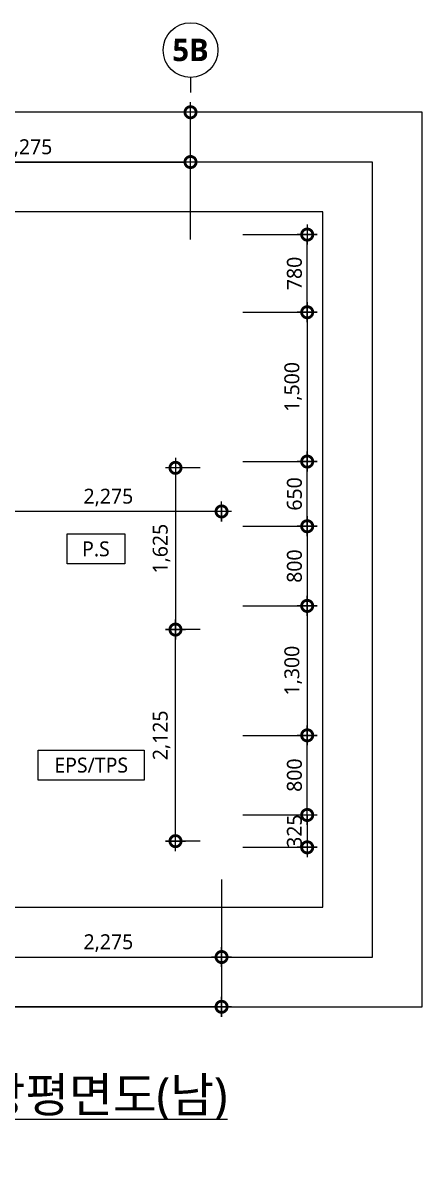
# Model space of a CAD drawing. Header units: millimetres. Extents: x 2213 to 82676, y 1050 to 28650.
# Drawn here: x 53577 to 57591, y 2173 to 13561 of the extents above; entities that cross this region are included whole.
import ezdxf
from ezdxf.enums import TextEntityAlignment as Align

# ---------------------------------------------------------------- set-up
doc = ezdxf.new("R2010")
doc.units = ezdxf.units.MM
doc.header["$LTSCALE"] = 200
doc.header["$PDMODE"] = 3
doc.layers.get('Defpoints').update_dxf_attribs({"color": 137})
doc.layers.add('02Waste', color=171, linetype='Continuous', plot=False)
for name, color, linetype in [('DIM', 7, 'Continuous'), ('SYM', 6, 'Continuous'), ('SYM-BUB', 3, 'Continuous'), ('TEXT', 3, 'Continuous')]:
    doc.layers.add(name, color=color, linetype=linetype)
doc.styles.add('맑은고딕', font='malgun.ttf')
doc.styles.add('맑은고딕B', font='malgunbd.ttf')
doc.styles.add('스타일1', font='malgun.ttf')
doc.dimstyles.new('CJA-50', dxfattribs={"dimscale": 50, "dimtxt": 3, "dimasz": 1, "dimexe": 2, "dimexo": 3, "dimgap": 1, "dimtad": 1, "dimdec": 0, "dimzin": 1, "dimdsep": 46, "dimlunit": 6, "dimtxsty": '스타일1', "dimblk": 'GAUN-DOT', "dimcen": -2, "dimdle": 2, "dimclrd": 256, "dimclre": 256, "dimclrt": 3, "dimadec": 0, "dimazin": 0, "dimtfac": 1, "dimtdec": 0, "dimtix": 1, "dimtmove": 2, "dimatfit": 3, "dimldrblk": 'DOTSMALL', "dimfxl": 1, "dimtolj": 1, "dimtzin": 1, "dimarcsym": 0})

# ---------------------------------------------------------------- blocks, each defined once
blk = doc.blocks.new('GAUN-DOT')
at = {"linetype": 'ByBlock'}
for p, q in [((2, 0), (-2, 0)), ((0, -2), (0, 2))]:
    blk.add_line(p, q, dxfattribs=at)
at = {"const_width": 2.25}
blk.add_lwpolyline([(0, 0.28125, 1), (0, -0.28125, 1)], format="xyb", close=True, dxfattribs=at)
blk = doc.blocks.new('*D176')
at = {"layer": 'Defpoints', "color": 0, "transparency": 16777216}
for p in [(48800, 12661), (48800, 11233), (55263, 11233)]:
    blk.add_point(p, dxfattribs=at)
at = {"layer": 'DIM', "lineweight": -2, "transparency": 16777216}
for p, q in [((48800, 11383), (48800, 12761)), ((55263, 11383), (55263, 12761)), ((55213, 12661), (48850, 12661))]:
    blk.add_line(p, q, dxfattribs=at)
at = {"layer": 'DIM', "lineweight": -2, "transparency": 16777216, "xscale": 50, "yscale": 50, "zscale": 50, "rotation": 180}
blk.add_blockref('GAUN-DOT', (48800, 12661), dxfattribs=at)
at = {"layer": 'DIM', "lineweight": -2, "transparency": 16777216, "xscale": 50, "yscale": 50, "zscale": 50}
blk.add_blockref('GAUN-DOT', (55263, 12661), dxfattribs=at)
at = {"layer": 'DIM', "color": 3, "transparency": 16777216, "insert": (52032, 12801), "char_height": 150, "attachment_point": 5, "style": '맑은고딕'}
blk.add_mtext('\\A1;6,463', dxfattribs=at)
blk = doc.blocks.new('_DotSmall')
at = {"layer": 'DIM'}
h = blk.add_hatch(color=256, dxfattribs=at)
edge = h.paths.add_edge_path()
edge.add_arc((0, 0), 0.2, 0, 360)
at = {"layer": 'DIM', "linetype": 'ByBlock'}
blk.add_circle((0, 0), 0.2, dxfattribs=at)
blk = doc.blocks.new('*D177')
at = {"layer": 'Defpoints', "color": 0, "transparency": 16777216}
for p in [(55263, 12161), (51988, 11233), (55263, 11233)]:
    blk.add_point(p, dxfattribs=at)
at = {"layer": 'DIM', "lineweight": -2, "transparency": 16777216}
for p, q in [((51988, 11383), (51988, 12261)), ((55263, 11383), (55263, 12261)), ((52038, 12161), (55213, 12161))]:
    blk.add_line(p, q, dxfattribs=at)
at = {"layer": 'DIM', "lineweight": -2, "transparency": 16777216, "xscale": 50, "yscale": 50, "zscale": 50, "rotation": 180}
blk.add_blockref('GAUN-DOT', (51988, 12161), dxfattribs=at)
at = {"layer": 'DIM', "lineweight": -2, "transparency": 16777216, "xscale": 50, "yscale": 50, "zscale": 50}
blk.add_blockref('GAUN-DOT', (55263, 12161), dxfattribs=at)
at = {"layer": 'DIM', "color": 3, "transparency": 16777216, "insert": (53625, 12301), "char_height": 150, "attachment_point": 5, "style": '맑은고딕'}
blk.add_mtext('\\A1;3,275', dxfattribs=at)
blk = doc.blocks.new('*D173')
at = {"layer": 'Defpoints', "color": 0, "transparency": 16777216}
for p in [(55638, 10652), (55638, 9152), (56435, 9152)]:
    blk.add_point(p, dxfattribs=at)
at = {"layer": 'DIM', "lineweight": -2, "transparency": 16777216}
for p, q in [((55788, 10652), (56535, 10652)), ((56435, 10602), (56435, 9202)), ((55788, 9152), (56535, 9152))]:
    blk.add_line(p, q, dxfattribs=at)
at = {"layer": 'DIM', "lineweight": -2, "transparency": 16777216, "xscale": 50, "yscale": 50, "zscale": 50}
for p, rotation in [((56435, 10652), 90), ((56435, 9152), 270)]:
    blk.add_blockref('GAUN-DOT', p, dxfattribs=dict(at, rotation=rotation))
at = {"layer": 'DIM', "color": 3, "transparency": 16777216, "insert": (56294, 9902), "char_height": 150, "attachment_point": 5, "rotation": 90, "style": '맑은고딕'}
blk.add_mtext('\\A1;1,500', dxfattribs=at)
blk = doc.blocks.new('*D174')
at = {"layer": 'Defpoints', "color": 0, "transparency": 16777216}
for p in [(55638, 11432), (56435, 11432), (55638, 10652)]:
    blk.add_point(p, dxfattribs=at)
at = {"layer": 'DIM', "lineweight": -2, "transparency": 16777216}
for p, q in [((55788, 11432), (56535, 11432)), ((56435, 10702), (56435, 11382)), ((55788, 10652), (56535, 10652))]:
    blk.add_line(p, q, dxfattribs=at)
at = {"layer": 'DIM', "lineweight": -2, "transparency": 16777216, "xscale": 50, "yscale": 50, "zscale": 50}
for p, rotation in [((56435, 11432), 90), ((56435, 10652), 270)]:
    blk.add_blockref('GAUN-DOT', p, dxfattribs=dict(at, rotation=rotation))
at = {"layer": 'DIM', "color": 3, "transparency": 16777216, "insert": (56307, 11042), "char_height": 150, "attachment_point": 5, "rotation": 90, "style": '맑은고딕'}
blk.add_mtext('\\A1;780', dxfattribs=at)
blk = doc.blocks.new('*D194')
at = {"layer": 'Defpoints', "color": 0, "transparency": 16777216}
for p in [(48800, 5103), (55575, 5103), (48800, 3675)]:
    blk.add_point(p, dxfattribs=at)
at = {"layer": 'DIM', "lineweight": -2, "transparency": 16777216}
for p, q in [((48800, 4953), (48800, 3575)), ((55575, 4953), (55575, 3575)), ((55525, 3675), (48850, 3675))]:
    blk.add_line(p, q, dxfattribs=at)
at = {"layer": 'DIM', "lineweight": -2, "transparency": 16777216, "xscale": 50, "yscale": 50, "zscale": 50, "rotation": 180}
blk.add_blockref('GAUN-DOT', (48800, 3675), dxfattribs=at)
at = {"layer": 'DIM', "lineweight": -2, "transparency": 16777216, "xscale": 50, "yscale": 50, "zscale": 50}
blk.add_blockref('GAUN-DOT', (55575, 3675), dxfattribs=at)
at = {"layer": 'DIM', "color": 3, "transparency": 16777216, "insert": (52188, 3815), "char_height": 150, "attachment_point": 5, "style": '맑은고딕'}
blk.add_mtext('\\A1;6,775', dxfattribs=at)
blk = doc.blocks.new('*D195')
at = {"layer": 'Defpoints', "color": 0, "transparency": 16777216}
for p in [(53300, 5103), (55575, 5103), (55575, 4175)]:
    blk.add_point(p, dxfattribs=at)
at = {"layer": 'DIM', "lineweight": -2, "transparency": 16777216}
for p, q in [((53300, 4953), (53300, 4075)), ((55575, 4953), (55575, 4075)), ((53350, 4175), (55525, 4175))]:
    blk.add_line(p, q, dxfattribs=at)
at = {"layer": 'DIM', "lineweight": -2, "transparency": 16777216, "xscale": 50, "yscale": 50, "zscale": 50, "rotation": 180}
blk.add_blockref('GAUN-DOT', (53300, 4175), dxfattribs=at)
at = {"layer": 'DIM', "lineweight": -2, "transparency": 16777216, "xscale": 50, "yscale": 50, "zscale": 50}
blk.add_blockref('GAUN-DOT', (55575, 4175), dxfattribs=at)
at = {"layer": 'DIM', "color": 3, "transparency": 16777216, "insert": (54438, 4315), "char_height": 150, "attachment_point": 5, "style": '맑은고딕'}
blk.add_mtext('\\A1;2,275', dxfattribs=at)
blk = doc.blocks.new('*D197')
at = {"layer": 'Defpoints', "color": 0, "transparency": 16777216}
for p in [(53300, 8846), (55575, 8846), (53300, 8651)]:
    blk.add_point(p, dxfattribs=at)
at = {"layer": 'DIM', "lineweight": -2, "transparency": 16777216}
for p, q in [((53300, 8696), (53300, 8551)), ((55575, 8696), (55575, 8551)), ((55525, 8651), (53350, 8651))]:
    blk.add_line(p, q, dxfattribs=at)
at = {"layer": 'DIM', "lineweight": -2, "transparency": 16777216, "xscale": 50, "yscale": 50, "zscale": 50, "rotation": 180}
blk.add_blockref('GAUN-DOT', (53300, 8651), dxfattribs=at)
at = {"layer": 'DIM', "lineweight": -2, "transparency": 16777216, "xscale": 50, "yscale": 50, "zscale": 50}
blk.add_blockref('GAUN-DOT', (55575, 8651), dxfattribs=at)
at = {"layer": 'DIM', "color": 3, "transparency": 16777216, "insert": (54438, 8791), "char_height": 150, "attachment_point": 5, "style": '맑은고딕'}
blk.add_mtext('\\A1;2,275', dxfattribs=at)
blk = doc.blocks.new('*D198')
at = {"layer": 'Defpoints', "color": 0, "transparency": 16777216}
for p in [(55509, 9089), (55112, 7464), (55509, 7464)]:
    blk.add_point(p, dxfattribs=at)
at = {"layer": 'DIM', "lineweight": -2, "transparency": 16777216}
for p, q in [((55359, 9089), (55012, 9089)), ((55112, 9039), (55112, 7514)), ((55359, 7464), (55012, 7464))]:
    blk.add_line(p, q, dxfattribs=at)
at = {"layer": 'DIM', "lineweight": -2, "transparency": 16777216, "xscale": 50, "yscale": 50, "zscale": 50}
for p, rotation in [((55112, 9089), 90), ((55112, 7464), 270)]:
    blk.add_blockref('GAUN-DOT', p, dxfattribs=dict(at, rotation=rotation))
at = {"layer": 'DIM', "color": 3, "transparency": 16777216, "insert": (54972, 8277), "char_height": 150, "attachment_point": 5, "rotation": 90, "style": '맑은고딕'}
blk.add_mtext('\\A1;1,625', dxfattribs=at)
blk = doc.blocks.new('*D199')
at = {"layer": 'Defpoints', "color": 0, "transparency": 16777216}
for p in [(55112, 7464), (55509, 7464), (55509, 5339)]:
    blk.add_point(p, dxfattribs=at)
at = {"layer": 'DIM', "lineweight": -2, "transparency": 16777216}
for p, q in [((55359, 7464), (55012, 7464)), ((55112, 5389), (55112, 7414)), ((55359, 5339), (55012, 5339))]:
    blk.add_line(p, q, dxfattribs=at)
at = {"layer": 'DIM', "lineweight": -2, "transparency": 16777216, "xscale": 50, "yscale": 50, "zscale": 50}
for p, rotation in [((55112, 7464), 90), ((55112, 5339), 270)]:
    blk.add_blockref('GAUN-DOT', p, dxfattribs=dict(at, rotation=rotation))
at = {"layer": 'DIM', "color": 3, "transparency": 16777216, "insert": (54972, 6402), "char_height": 150, "attachment_point": 5, "rotation": 90, "style": '맑은고딕'}
blk.add_mtext('\\A1;2,125', dxfattribs=at)
blk = doc.blocks.new('*D200')
at = {"layer": 'Defpoints', "color": 0, "transparency": 16777216}
for p in [(55638, 5602), (55638, 5277), (56435, 5277)]:
    blk.add_point(p, dxfattribs=at)
at = {"layer": 'DIM', "lineweight": -2, "transparency": 16777216}
for p, q in [((56435, 5652), (56435, 5702)), ((55788, 5602), (56535, 5602)), ((56435, 5602), (56435, 5277)), ((55788, 5277), (56535, 5277)), ((56435, 5227), (56435, 5177))]:
    blk.add_line(p, q, dxfattribs=at)
at = {"layer": 'DIM', "lineweight": -2, "transparency": 16777216, "xscale": 50, "yscale": 50, "zscale": 50}
for p, rotation in [((56435, 5602), 270), ((56435, 5277), 90)]:
    blk.add_blockref('GAUN-DOT', p, dxfattribs=dict(at, rotation=rotation))
at = {"layer": 'DIM', "color": 3, "transparency": 16777216, "insert": (56307, 5439), "char_height": 150, "attachment_point": 5, "rotation": 90, "style": '맑은고딕'}
blk.add_mtext('\\A1;325', dxfattribs=at)
blk = doc.blocks.new('*D201')
at = {"layer": 'Defpoints', "color": 0, "transparency": 16777216}
for p in [(55638, 6402), (56435, 6402), (55638, 5602)]:
    blk.add_point(p, dxfattribs=at)
at = {"layer": 'DIM', "lineweight": -2, "transparency": 16777216}
for p, q in [((55788, 6402), (56535, 6402)), ((56435, 5652), (56435, 6352)), ((55788, 5602), (56535, 5602))]:
    blk.add_line(p, q, dxfattribs=at)
at = {"layer": 'DIM', "lineweight": -2, "transparency": 16777216, "xscale": 50, "yscale": 50, "zscale": 50}
for p, rotation in [((56435, 6402), 90), ((56435, 5602), 270)]:
    blk.add_blockref('GAUN-DOT', p, dxfattribs=dict(at, rotation=rotation))
at = {"layer": 'DIM', "color": 3, "transparency": 16777216, "insert": (56307, 6002), "char_height": 150, "attachment_point": 5, "rotation": 90, "style": '맑은고딕'}
blk.add_mtext('\\A1;800', dxfattribs=at)
blk = doc.blocks.new('*D202')
at = {"layer": 'Defpoints', "color": 0, "transparency": 16777216}
for p in [(55638, 7702), (55638, 6402), (56435, 6402)]:
    blk.add_point(p, dxfattribs=at)
at = {"layer": 'DIM', "lineweight": -2, "transparency": 16777216}
for p, q in [((55788, 7702), (56535, 7702)), ((56435, 7652), (56435, 6452)), ((55788, 6402), (56535, 6402))]:
    blk.add_line(p, q, dxfattribs=at)
at = {"layer": 'DIM', "lineweight": -2, "transparency": 16777216, "xscale": 50, "yscale": 50, "zscale": 50}
for p, rotation in [((56435, 7702), 90), ((56435, 6402), 270)]:
    blk.add_blockref('GAUN-DOT', p, dxfattribs=dict(at, rotation=rotation))
at = {"layer": 'DIM', "color": 3, "transparency": 16777216, "insert": (56294, 7052), "char_height": 150, "attachment_point": 5, "rotation": 90, "style": '맑은고딕'}
blk.add_mtext('\\A1;1,300', dxfattribs=at)
blk = doc.blocks.new('*D203')
at = {"layer": 'Defpoints', "color": 0, "transparency": 16777216}
for p in [(55638, 9152), (56435, 9152), (55638, 8502)]:
    blk.add_point(p, dxfattribs=at)
at = {"layer": 'DIM', "lineweight": -2, "transparency": 16777216}
for p, q in [((55788, 9152), (56535, 9152)), ((56435, 8552), (56435, 9102)), ((55788, 8502), (56535, 8502))]:
    blk.add_line(p, q, dxfattribs=at)
at = {"layer": 'DIM', "lineweight": -2, "transparency": 16777216, "xscale": 50, "yscale": 50, "zscale": 50}
for p, rotation in [((56435, 9152), 90), ((56435, 8502), 270)]:
    blk.add_blockref('GAUN-DOT', p, dxfattribs=dict(at, rotation=rotation))
at = {"layer": 'DIM', "color": 3, "transparency": 16777216, "insert": (56307, 8827), "char_height": 150, "attachment_point": 5, "rotation": 90, "style": '맑은고딕'}
blk.add_mtext('\\A1;650', dxfattribs=at)
blk = doc.blocks.new('*D204')
at = {"layer": 'Defpoints', "color": 0, "transparency": 16777216}
for p in [(55638, 8502), (55638, 7702), (56435, 7702)]:
    blk.add_point(p, dxfattribs=at)
at = {"layer": 'DIM', "lineweight": -2, "transparency": 16777216}
for p, q in [((55788, 8502), (56535, 8502)), ((56435, 8452), (56435, 7752)), ((55788, 7702), (56535, 7702))]:
    blk.add_line(p, q, dxfattribs=at)
at = {"layer": 'DIM', "lineweight": -2, "transparency": 16777216, "xscale": 50, "yscale": 50, "zscale": 50}
for p, rotation in [((56435, 8502), 90), ((56435, 7702), 270)]:
    blk.add_blockref('GAUN-DOT', p, dxfattribs=dict(at, rotation=rotation))
at = {"layer": 'DIM', "color": 3, "transparency": 16777216, "insert": (56307, 8102), "char_height": 150, "attachment_point": 5, "rotation": 90, "style": '맑은고딕'}
blk.add_mtext('\\A1;800', dxfattribs=at)
blk = doc.blocks.new('dwgtitle')
at = {"layer": 'SYM', "color": 3, "style": '스타일1'}
blk.add_text('SCALE :', height=4, dxfattribs=at).set_placement((12.25, -1.4))
for tag, p, height in [('%%UTITLE', (12.25, 6.59), 7), ('1/100', (34.89, -1.4), 4)]:
    blk.add_attdef(tag, p, '', height=height, dxfattribs=at)
at = {"layer": 'SYM', "color": 6, "style": '맑은고딕B'}
blk.add_attdef('A', text='', height=10, dxfattribs=at).set_placement((4.89, 5), align=Align.MIDDLE)
blk = doc.blocks.new('NEW_BUB')
at = {"layer": 'SYM-BUB', "color": 6}
blk.add_line((0, 3), (0, 0), dxfattribs=at)
blk.add_circle((0, 8.5), 5.5, dxfattribs=at)
at = {"layer": 'SYM-BUB', "color": 3, "style": '맑은고딕B'}
blk.add_attdef('X', text='', height=4.5, dxfattribs=at).set_placement((0, 8.5), align=Align.MIDDLE)

msp = doc.modelspace()

# ---------------------------------------------------------------- linework, layer by layer
at = {"layer": '02Waste'}
for points in [[(47105.7, 3674.8), (57591.2, 3674.8), (57591.2, 12660.9), (47105.7, 12660.9)], [(47605.7, 4174.8), (57091.2, 4174.8), (57091.2, 12160.9), (47605.7, 12160.9)], [(48105.7, 4674.8), (56591.2, 4674.8), (56591.2, 11660.9), (48105.7, 11660.9)]]:
    msp.add_lwpolyline(points, close=True, dxfattribs=at)
at = {"layer": 'TEXT', "flags": 128}
for points in [[(54601.9, 8425.5), (54601.9, 8125.5), (54023.8, 8125.5), (54023.8, 8425.5)], [(54799.1, 6253.1), (54799.1, 5953.1), (53732.3, 5953.1), (53732.3, 6253.1)]]:
    msp.add_lwpolyline(points, close=True, dxfattribs=at)

# ---------------------------------------------------------------- block references
at = {"layer": 'SYM', "xscale": 50.00000000000001, "yscale": 50.00000000000001, "zscale": 50.00000000000001}
msp.add_blockref('dwgtitle', (48861.8, 2287.1), dxfattribs=at).add_auto_attribs({'%%UTITLE': '%%U2층 화장실 확대 천장평면도(남)', '1/100': '1/100(A3)', 'A': '2'})
at = {"layer": 'SYM-BUB', "xscale": 50.00000000000001, "yscale": 50.00000000000001, "zscale": 50.00000000000001}
msp.add_blockref('NEW_BUB', (55263, 12860.9), dxfattribs=at).add_auto_attribs({'X': '5B'})

# ---------------------------------------------------------------- texts
at = {"layer": 'TEXT', "style": '스타일1'}
for s, p in [('P.S', (54312.9, 8275.5)), ('EPS/TPS', (54265.7, 6103.1))]:
    msp.add_text(s, height=150, dxfattribs=at).set_placement(p, align=Align.MIDDLE_CENTER)

# ---------------------------------------------------------------- dimensions: what is measured, and where the dimension line sits
at = {"layer": 'DIM'}
for base, p1, p2, picture, middle in [((48800.4893453, 12660.9497944), (55262.9893453, 11232.5565293), (48800.4893453, 11232.5565293), '*D176', (52031.7393453, 12801.0313161)), ((53300.5, 8651.2), (55575.5, 8846.3), (53300.5, 8846.3), '*D197', (54438, 8791.3)), ((48800.5, 3674.8), (55575.5, 5103.2), (48800.5, 5103.2), '*D194', (52188, 3814.9))]:
    dim = msp.add_linear_dim(base=base, p1=p1, p2=p2, dimstyle='CJA-50', override={"dimtxsty": '맑은고딕'}, dxfattribs=at)
    dim.commit()
    dim.dimension.update_dxf_attribs({"geometry": picture, "text_midpoint": middle})
for base, p1, p2, angle, picture, middle in [((55263, 12160.9), (51988, 11232.6), (55263, 11232.6), 180, '*D177', (53625.5, 12301)), ((56434.8, 11431.6), (55638, 10651.6), (55638, 11431.6), 270, '*D174', (56307.3, 11041.6)), ((56434.8, 9151.6), (55638, 10651.6), (55638, 9151.6), 90, '*D173', (56294.3, 9901.6)), ((56434.8, 9151.6), (55638, 8501.6), (55638, 9151.6), 270, '*D203', (56307.3, 8826.6)), ((55112.1, 7464.1), (55509, 9089.1), (55509, 7464.1), 90, '*D198', (54971.6, 8276.6)), ((56434.8, 7701.6), (55638, 8501.6), (55638, 7701.6), 90, '*D204', (56307.3, 8101.6)), ((56434.8, 6401.6), (55638, 7701.6), (55638, 6401.6), 90, '*D202', (56294.3, 7051.6)), ((55112.1, 7464.1), (55509, 5339.1), (55509, 7464.1), 270, '*D199', (54971.6, 6401.6)), ((56434.8, 6401.6), (55638, 5601.6), (55638, 6401.6), 270, '*D201', (56307.3, 6001.6)), ((56434.8, 5276.6), (55638, 5601.6), (55638, 5276.6), 90, '*D200', (56307.3, 5439.1)), ((55575.5, 4174.8), (53300.5, 5103.2), (55575.5, 5103.2), 180, '*D195', (54438, 4314.9))]:
    dim = msp.add_linear_dim(base=base, p1=p1, p2=p2, angle=angle, dimstyle='CJA-50', override={"dimtxsty": '맑은고딕'}, dxfattribs=at)
    dim.commit()
    dim.dimension.update_dxf_attribs({"geometry": picture, "text_midpoint": middle})

doc.saveas('drawing.dxf')
